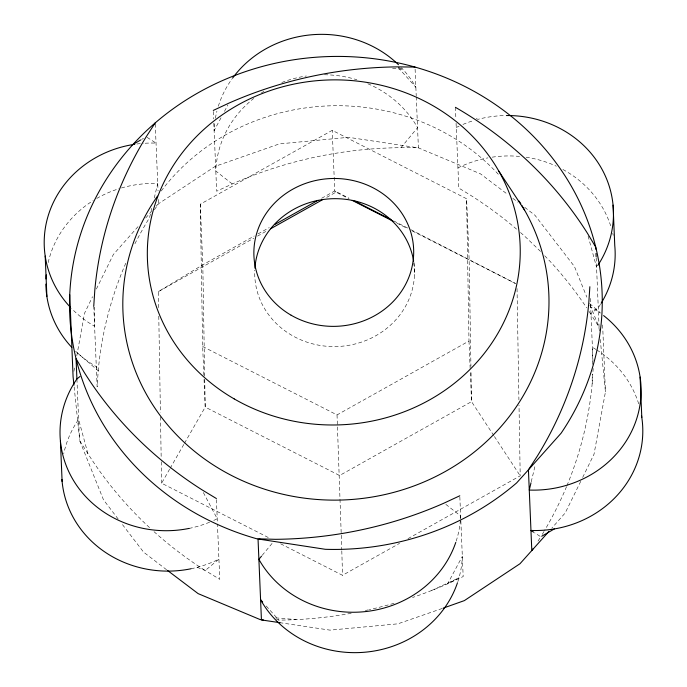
<?xml version="1.0" encoding="UTF-8"?>
<svg xmlns="http://www.w3.org/2000/svg" width="687" height="687" viewBox="0 0 687 687"><rect width="100%" height="100%" fill="white"/><g stroke="black" fill="none" stroke-linecap="round" stroke-linejoin="round"><path stroke-width="0.52" stroke-dasharray="3.44 2.58" d="M94.72 307.02L94.6 326.248A106.88 98.885 -2.4 0 1 71.603 308.54M566.947 485.657A399.602 369.709 -2.4 0 0 592.168 383.629L592.228 374.011M592.288 364.402L592.4 347.321A106.88 98.885 -2.4 0 1 595.955 349.434M582.67 477.448L594.015 454.236L605.436 391.925L600.249 339.395M592.168 383.629L593.173 368.524M73.904 371.366L74.677 367.219M76.798 355.797L84.553 313.203L92.565 296.707M151.81 208.298L149.594 217.59A399.594 369.709 -2.4 0 0 134.077 245.439M154.274 197.968L157.727 183.515A106.88 98.885 -2.4 0 0 119.907 188.418M531.24 481.793L535.439 464.232M96.378 289.038L113.381 254.473L139.409 225.087M580.764 481.286L565.186 512.974L551.807 528.174M221.008 117.803L214.121 130.624A106.88 98.885 -2.4 0 1 214.782 122.398M224.451 111.388L227.895 104.974M268.256 537.492L161.608 483.193L169.586 469.273M170.118 468.345L183.936 444.214M184.468 443.287L205.207 407.099L204.735 379.284M154.403 209.767L158.577 203.713L215.383 166.254L279.343 143.901L348.558 137.314L418.4 147.868L480.419 173.811L507.753 194.498M537.99 541.107L540.798 536.77L534.538 532.751M213.803 123.188L216.663 191.226L232.266 183.944A399.602 369.709 -2.4 0 1 400.976 147.679L417.559 127.662A106.88 98.885 -2.4 0 0 367.743 83.72M262.202 555.328L272.816 542.524M145.713 217.977L151.312 211.656M156.207 206.126L157.606 204.546M599.425 331.022L598.815 326.686L590.597 313.865L598.265 307.682A106.88 98.885 -2.4 0 0 600.584 304.152M158.637 307.664L158.362 291.614L202.802 264.813L254.276 235.993M141.702 139.401L143.506 138.353M203.867 375.205L202.665 346.497L200.261 204.211L332.225 130.341L466.593 198.749L469.127 259.351L470.938 366.334M258.02 233.898L269.244 227.612M321.662 198.268L334.758 190.934L349.056 198.217M158.362 291.614L253.752 238.209M257.488 236.122L266.839 230.884M326.694 197.375L336.046 192.145L348.421 198.449M202.665 346.497L337.034 414.914L468.998 341.035L466.593 198.749M280.631 543.795L342.53 575.302L399.568 543.365M407.984 538.66L520.205 475.833L519.011 405.193M431.642 590.502L459.002 577.819L447.572 583.856A399.602 369.709 -2.4 0 1 412.526 597.501M442.179 608.476L397.936 623.822L330.009 630.134L280.356 622.748M400.976 147.679L417.138 147.516M392.569 68.451L402.917 69.318L397.584 66.879M275.599 617.853L296.286 619.597M476.185 118.619L477.972 119.332A106.88 98.885 -2.4 0 1 505.297 115.553M197.212 567.316L205.241 570.519L219.771 579.339L217.453 524.061M276.191 618.901L278.862 620.121A399.602 369.709 -2.4 0 0 352.251 613.122M393.849 221.016L410.045 229.269M410.998 229.75L516.959 284.255M396.983 223.172L407.46 228.505M412.217 230.926L515.061 283.284M147.095 137.366L156.035 143.111A106.88 98.885 -2.4 0 0 144.322 143.274M512.846 198.354L517.938 202.21M524.739 207.345L534.975 215.306L574.461 266.556L586.87 297.188M166.572 569.738L143.592 552.133L121.367 523.168M232.266 183.944L215.812 171.029A106.88 98.885 -2.4 0 1 253.752 98.439M445.829 504.352L460.633 515.971A106.88 98.885 -2.4 0 1 460.47 519.054M589.592 303.525L600.155 312.551M77.914 353.376L98.215 370.74L97.142 386.841L93.758 306.05M336.046 192.145L334.758 190.934L332.225 130.341M544.705 255.77L550.287 261.575A408.181 377.652 -2.4 0 1 586.664 307.836M398.288 67.669L415.867 87.266A106.88 98.885 -2.4 0 0 401.474 67.764M266.204 606.003L278.862 620.121M118.173 519.037L103.488 499.81L79.752 440.762L74.067 386.163M540.514 251.416L526.646 238.037A408.181 377.652 -2.4 0 0 520.403 232.446M493.816 435.61L471.54 401.637L470.243 370.808M494.408 436.503L520.205 475.833M79.752 440.762L87.902 453.635A399.602 369.709 -2.4 0 0 150.17 528.183M203.343 492.527L217.229 518.745A106.88 98.885 -2.4 0 1 213.451 520.548M589.935 305.286L590.7 306.917A106.88 98.885 -2.4 0 1 600.292 313.083M590.056 305.054L598.815 326.686M588.098 236.036L596.574 267.277M87.902 453.635L78.61 419.371A106.88 98.885 -2.4 0 0 63.711 453.772M602.628 324.942L605.436 391.925M596.17 257.711L599.116 327.879M590.348 298.416L592.975 361.139M468.998 341.035L470.2 369.743M455.412 107.309L455.902 119.006M456.082 123.256L458.796 188.109A408.181 377.652 -2.4 0 1 517.234 229.698M459.835 496.838L463.175 576.573L447.572 583.856L462.325 556.376A106.88 98.885 -2.4 0 1 457.808 581.786M415.103 69.189L416.219 95.768M416.262 96.833L418.4 147.868M413.943 262.331L414.476 275.083M337.034 414.914L341.774 549.823M213.314 111.492L213.631 118.937M216.431 499.604L217.41 522.996M200.261 204.211L202.802 264.813L204.717 378.211M204.048 379.456L205.207 407.099L339.576 475.516L471.54 401.637L471.016 370.611M155.236 123.978L158.044 190.952M158.396 199.462L158.577 203.713M76.918 378.966L79.46 439.568M341.808 550.888L342.53 575.302M517.036 288.531L518.917 399.843M158.783 316.226L160.415 412.552M160.483 416.837L161.17 457.508M161.247 461.784L161.608 483.193M161.265 190.969A213.116 197.178 -2.4 0 1 499.045 175.082M136.885 143.995A106.88 98.885 -2.4 0 1 143.257 143.343M215.4 118.284A106.88 98.885 -2.4 0 1 216.912 111.182M218.329 106.202A106.88 98.885 -2.4 0 1 231.914 79.048M413.96 263.267A79.924 73.938 -2.4 0 1 337.849 346.497A79.924 73.938 -2.4 0 1 254.783 270.163M566.552 486.602A399.602 369.709 -2.4 0 1 544.525 530.587M543.992 531.48A399.602 369.709 -2.4 0 1 541.339 535.894M596.831 349.992A106.88 98.885 -2.4 0 1 638.85 404.36M456.262 127.507A106.88 98.885 -2.4 0 1 459.088 126.142M462.944 124.433A106.88 98.885 -2.4 0 1 473.91 120.483M460.393 520.085A106.88 98.885 -2.4 0 1 456.108 541.39M457.954 167.903A106.88 98.885 -2.4 0 1 487.942 157.873M492.158 157.168A106.88 98.885 -2.4 0 1 520.84 156.542M526.096 157.211A106.88 98.885 -2.4 0 1 556.341 166.202M562.902 169.491A106.88 98.885 -2.4 0 1 611.43 228.273M612.752 233.288A106.88 98.885 -2.4 0 1 613.208 235.323M261.318 93.003A106.88 98.885 -2.4 0 1 263.971 91.328M281.825 82.483A106.88 98.885 -2.4 0 1 306.402 75.991M324.444 74.754A106.88 98.885 -2.4 0 1 356.871 79.761M75.57 351.203A106.88 98.885 -2.4 0 0 96.3 366.643L98.215 370.74A399.594 369.709 -2.4 0 1 126.245 262.125M48.184 262.571A106.88 98.885 -2.4 0 1 93.166 200.595M96.747 198.44A106.88 98.885 -2.4 0 1 118.894 188.736M191.02 568.767A106.88 98.885 -2.4 0 0 218.921 559.141L205.241 570.519A399.602 369.709 -2.4 0 1 154.043 531.704M394.037 603.298A399.602 369.709 -2.4 0 1 369.297 609.644M368.301 609.867A399.602 369.709 -2.4 0 1 365.304 610.52M209.569 522.214A106.88 98.885 -2.4 0 1 189.329 528.372M588.922 311.271A408.181 377.652 -2.4 0 1 590.597 313.865"/><path stroke-width="1.03" d="M93.758 306.05L94.832 289.94A399.602 369.709 -2.4 0 1 146.202 136.79L155.193 122.913M589.858 286.719L588.785 302.83A399.602 369.709 -2.4 0 1 537.406 455.97L528.423 469.848L516.607 482.935A266.401 246.478 -2.4 0 1 325.303 549.299L259.154 539.149M530.999 482.824L529.273 490.054A106.88 98.885 -2.4 0 0 633.629 426.988A106.88 98.885 -2.4 0 0 603.598 315.573M532.932 548.913L531.807 550.648L528.423 469.848L561.099 433.214A266.401 246.478 -2.4 0 0 457.98 83.101A266.401 246.478 -2.4 0 0 89.422 210.952A266.401 246.478 -2.4 0 0 256.783 538.78L275.47 539.321A399.602 369.709 -2.4 0 0 444.18 503.056L459.792 495.774M261.541 556.135L258.887 559.338A106.88 98.885 -2.4 0 0 363.045 611.825A106.88 98.885 -2.4 0 0 455.782 542.378M548.999 531.326L519.99 563.735L464.36 600.61L443.184 608.132M189.329 528.372A106.88 98.885 -2.4 0 1 79.048 488.68A106.88 98.885 -2.4 0 1 76.918 378.966L79.958 376.519M132.694 144.614L140.801 139.925M541.699 536.246L554.306 528.947M274.86 224.469L317.918 200.364M270.584 228.788L322.95 199.47M213.271 110.427L228.874 103.144A399.602 369.709 -2.4 0 1 397.584 66.879L415.017 67.068M263.482 619.957L260.167 619.58L198.157 593.637L167.422 570.382M280.356 622.748L261.429 619.932L258.046 539.132M354.775 201.128L390.989 219.565M352.233 200.381L393.179 221.231M216.388 498.539L201.849 489.719A399.602 369.709 -2.4 0 1 84.518 372.835L76.068 358.769L76.918 378.966M533.644 532.176L530.965 530.45A106.88 98.885 -2.4 0 0 641.478 415.455M262.692 602.087L260.579 599.734A106.88 98.885 -2.4 0 0 364.737 652.229A106.88 98.885 -2.4 0 0 457.473 582.774M498.839 171.166L524.533 210.059M73.956 385.124L73.08 376.742L69.748 294.723M640.112 377.086L641.804 417.481M613.07 205.13L614.762 245.534A106.88 98.885 -2.4 0 1 601.142 303.259M595.818 249.201L595.723 247.08L587.282 233.013A399.602 369.709 -2.4 0 0 455.412 107.309M595.99 253.46L596.127 256.646M60.422 441.114L62.113 481.518M45.196 256.079L46.888 296.483M521.897 205.568A213.116 197.178 -2.4 0 1 468.302 456.64A213.116 197.178 -2.4 0 1 192.274 449.47A213.116 197.178 -2.4 0 1 157.529 196.104M519.114 201.128A213.116 197.178 -2.4 0 1 520.798 203.79M70.117 306.995A106.88 98.885 -2.4 0 1 50.795 208.324A106.88 98.885 -2.4 0 1 134.781 144.287M232.541 78.189A106.88 98.885 -2.4 0 1 398.477 64.733M254.903 268.145A79.924 73.938 -2.4 0 1 331.332 198.758A79.924 73.938 -2.4 0 1 413.643 261.129M506.362 115.536A106.88 98.885 -2.4 0 1 599.777 165.438A106.88 98.885 -2.4 0 1 597.75 265.534M191.02 568.767A106.88 98.885 -2.4 0 1 61.942 479.466M71.809 347.399A106.88 98.885 -2.4 0 1 45.892 284.126M45.977 278.956A106.88 98.885 -2.4 0 1 46.252 274.843M234.207 398.915A186.478 172.531 -2.4 0 0 520.093 258.166A186.478 172.531 -2.4 0 0 247.054 100.199A186.478 172.531 -2.4 0 0 234.207 398.915M291.108 315.204A79.924 73.938 -2.4 0 0 413.626 254.886A79.924 73.938 -2.4 0 0 296.612 187.182A79.924 73.938 -2.4 0 0 291.108 315.204"/></g></svg>
